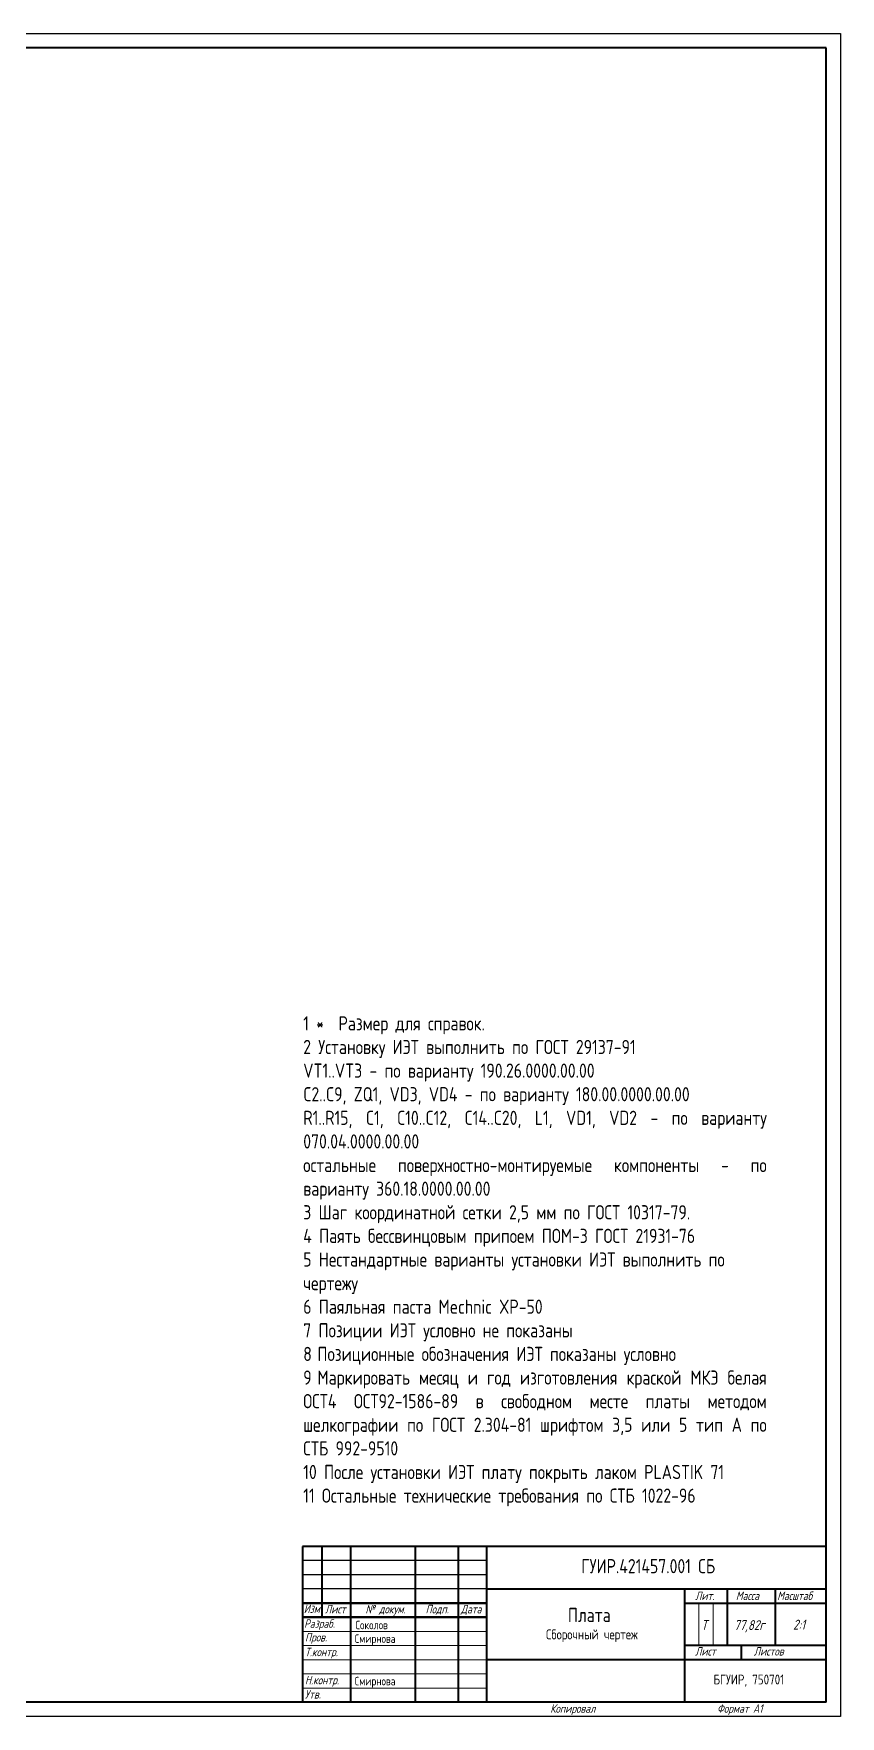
# Model space of a CAD drawing. Header units: inches. Extents: x -969 to 2045, y -594 to 12.
# Drawn here: x -413 to -128, y -582 to 12 of the extents above; entities that cross this region are included whole.
import ezdxf

# ---------------------------------------------------------------- set-up
doc = ezdxf.new("R2010")
doc.units = ezdxf.units.IN
doc.header["$MEASUREMENT"] = 0
doc.layers.add('KONTUR', color=7, linetype='Continuous')
for name, color, linetype, lineweight in [('Основная', 7, 'Continuous', 40), ('текст', 7, 'Continuous', 30), ('тонкая', 7, 'Continuous', 20)]:
    doc.layers.add(name, color=color, linetype=linetype, lineweight=lineweight)
doc.styles.add('GOST type A0', font='gost.TTF', dxfattribs={"height": 2.116667})

msp = doc.modelspace()

# ---------------------------------------------------------------- linework, layer by layer
for p, q in [((-253.499, -527.428), (-318.499, -527.428)), ((-253.499, -532.428), (-318.499, -532.428)), ((-253.499, -537.428), (-318.499, -537.428)), ((-183.499, -577.428), (-183.499, -577.428))]:
    msp.add_line(p, q)
at = {"lineweight": 50}
for p, q in [((-253.499, -542.428), (-318.499, -542.428)), ((-253.499, -547.428), (-318.499, -547.428))]:
    msp.add_line(p, q, dxfattribs=at)
at = {"layer": 'KONTUR'}
for p, q in [((-969.499, 11.572), (-128.499, 11.572)), ((-128.499, 11.572), (-128.499, -582.428)), ((-128.499, -582.428), (-969.499, -582.428))]:
    msp.add_line(p, q, dxfattribs=at)
at = {"layer": 'Основная'}
for p, q in [((-133.499, 6.572), (-949.499, 6.572)), ((-133.499, -577.428), (-133.499, 6.572)), ((-318.499, -522.428), (-318.499, -577.428)), ((-133.499, -522.428), (-318.499, -522.428)), ((-311.499, -547.428), (-311.499, -522.428)), ((-301.499, -522.428), (-301.499, -577.428)), ((-278.499, -577.428), (-278.499, -522.428)), ((-263.499, -522.428), (-263.499, -577.428)), ((-253.499, -522.428), (-253.499, -577.428)), ((-253.499, -537.428), (-133.499, -537.428)), ((-183.499, -537.428), (-183.499, -577.428)), ((-168.499, -537.428), (-168.499, -557.428)), ((-151.499, -537.428), (-151.499, -557.428)), ((-183.499, -542.428), (-133.499, -542.428)), ((-133.499, -557.428), (-183.499, -557.428)), ((-163.499, -557.428), (-163.499, -562.428)), ((-133.499, -562.428), (-253.499, -562.428)), ((-133.499, -577.428), (-961.499, -577.428))]:
    msp.add_line(p, q, dxfattribs=at)
at = {"layer": 'тонкая'}
for p, q in [((-178.511, -542.637), (-178.511, -557.428)), ((-173.433, -542.637), (-173.433, -557.428)), ((-318.499, -552.428), (-253.499, -552.428)), ((-253.499, -557.428), (-318.499, -557.428)), ((-253.499, -562.428), (-318.499, -562.428))]:
    msp.add_line(p, q, dxfattribs=at)
for points in [[(-318.499, -567.428), (-253.499, -567.428)], [(-318.499, -572.428), (-253.499, -572.428)]]:
    msp.add_lwpolyline(points, dxfattribs=at)

# ---------------------------------------------------------------- texts
at = {"layer": 'текст', "style": 'GOST type A0', "oblique": 15}
for s, p in [('Лит.', (-179.781, -541.363)), ('Масса', (-165.406, -541.363)), ('Масштаб', (-150.814, -541.363)), ('Изм', (-317.997, -545.931)), ('Лист', (-310.521, -546.081)), ('№ докум. ', (-296.238, -546.081)), ('Подп.', (-274.985, -546.081)), ('Дата', (-262.534, -546.081)), ('Разраб.', (-317.881, -551.182)), ('Пров.', (-317.58, -556.014)), ('Т.контр.', (-317.58, -561.209)), ('Лист', (-179.781, -560.977)), ('Листов', (-159.056, -560.977)), ('Н.контр.', (-317.58, -571.131)), ('Утв.', (-317.58, -576.151)), ('Копировал', (-230.963, -581.178)), ('Формат А1', (-172.035, -581.178))]:
    msp.add_text(s, height=3, dxfattribs=at).set_placement(p)
at = {"layer": 'тонкая', "style": 'GOST type A0', "oblique": 15}
for s, p in [('Т', (-177.597, -551.958)), ('77,82г', (-166.062, -551.973)), ('2:1', (-145.202, -551.797))]:
    msp.add_text(s, height=3.5, dxfattribs=at).set_placement(p)
at = {"layer": 'тонкая', "insert": (-318.197, -335.309), "char_height": 5, "width": 163.20987, "attachment_point": 1, "style": 'GOST type A0'}
msp.add_mtext('\\pxqj,t1;1 *  Размер для справок.\\P2 Установку ИЭТ выполнить по ГОСТ 29137-91 \\PVT1..VT3 - по варианту 190.26.0000.00.00\\PC2..C9, ZQ1, VD3, VD4 - по варианту 180.00.0000.00.00\\PR1..R15, C1, C10..C12, C14..C20, L1, VD1, VD2 - по варианту 070.04.0000.00.00\\Pостальные поверхностно-монтируемые компоненты - по варианту 360.18.0000.00.00\\P\\pr1.09015,q*;3 Шаг координатной сетки 2,5 мм по ГОСТ 10317-79.\\P4 Паять бессвинцовым припоем ПОМ-3 ГОСТ 21931-76\\P5 Нестандартные варианты установки ИЭТ выполнить по чертежу\\P\\pi-4,l4,r0,t1,2;6 Паяльная паста Mechnic XP-50\\P\\pi0,l0,r1.09015,qj,t1;7 Позиции ИЭТ условно не показаны\\P\\pt1,2;8^IПозиционные обозначения ИЭТ показаны условно\\P\\pr0,t1;9^IМаркировать месяц и год изготовления краской МКЭ белая ОСТ4 ОСТ92-1586-89 в свободном месте платы методом шелкографии по ГОСТ 2.304-81 шрифтом 3,5 или 5 тип А по СТБ 992-9510 \\P10 После установки ИЭТ плату покрыть лаком PLASTIK 71\\P\\pr1.09015;11 Остальные технические требования по СТБ 1022-96', dxfattribs=at)
at = {"layer": 'тонкая', "attachment_point": 1, "style": 'GOST type A0'}
for s, width, gutter_width, heights, insert, char_height in [('ГУИР.421457.001 СБ', 52.32757, 47.884, [3.685], (-220.042, -526.913), 5), ('\\pxqc;Плата', 17.30322, 12.5, [5.213], (-225.814, -544.145), 5), ('Соколов', 7.56222, 12.5, [0], (-299.75, -548.689), 3), ('Сборочный чертеж', 63.27934, 12.5, [0], (-232.449, -551.759), 3.5), ('Смирнова', 7.56222, 12.5, [0], (-300.037, -553.487), 3), ('Смирнова', 7.56222, 12.5, [0], (-300.037, -568.487), 3), ('БГУИР, 750701', 28.97352, 12.5, [3.252], (-173.294, -567.674), 3.5)]:
    msp.add_mtext_dynamic_manual_height_columns(s, width=width, gutter_width=gutter_width, heights=heights, dxfattribs=dict(at, insert=insert, char_height=char_height))

doc.saveas('drawing.dxf')
